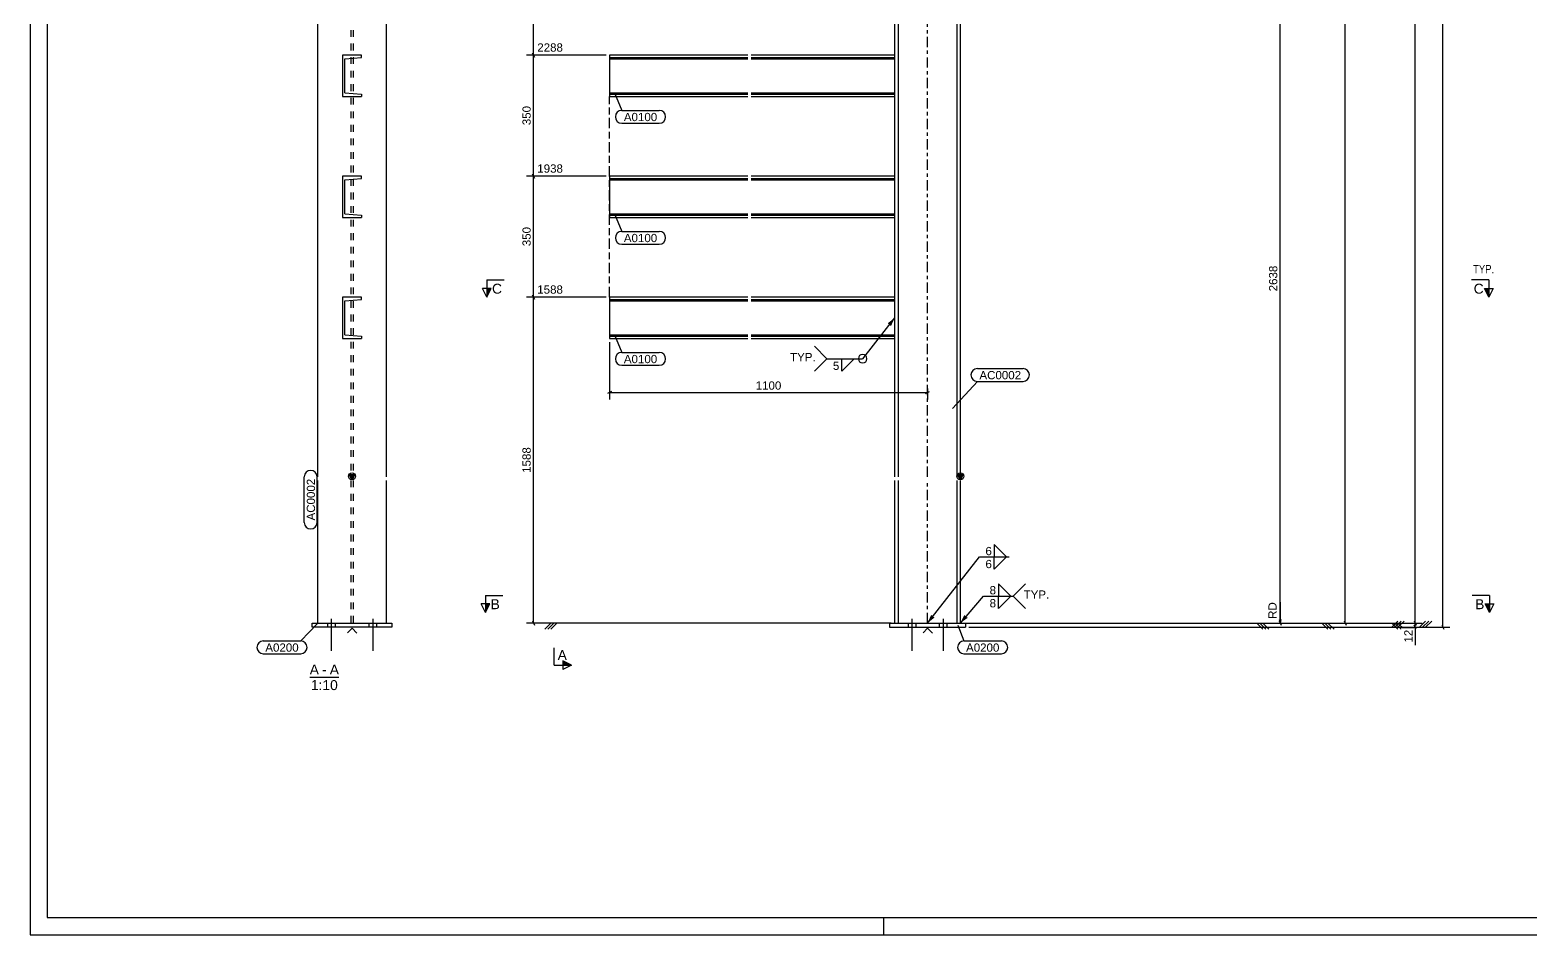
# Model space of a CAD drawing. Header units: millimetres. Extents: x -278 to 563, y -75 to 519.
# Drawn here: x -277.7 to 156.6, y -74.5 to 187.2 of the extents above; entities that cross this region are included whole.
import ezdxf

# ---------------------------------------------------------------- set-up
doc = ezdxf.new("R2010")
doc.units = ezdxf.units.MM
for name, pattern in [('DXK_LINE_DOT2', [3.9198, 1.9599, -1.9599]), ('DXK_LINE_DOT3', [5.9187, 2.979, -0.9799, 0.9799, -0.9799]), ('DXK_LINE_DOT6', [6.9771, 2.979, -1.0191, 1.9599, -1.0191])]:
    doc.linetypes.add(name, pattern=pattern)
doc.styles.add('Arial', font='ARIAL.TTF', dxfattribs={"height": 0.2})
doc.styles.add('Arial Narrow', font='ARIALN.TTF', dxfattribs={"height": 0.2})

# ---------------------------------------------------------------- blocks, each defined once
blk = doc.blocks.new('Unknown-43703786-1768')
at = {"color": 5, "linetype": 'Continuous'}
for p, q in [((-277.65, 519.48), (-277.65, -74.52)), ((-272.65, 514.48), (-272.65, -69.52)), ((-272.65, -69.52), (558.35, -69.52)), ((-277.65, -74.52), (563.35, -74.52))]:
    blk.add_line(p, q, dxfattribs=at)
at = {"color": 7, "linetype": 'Continuous'}
blk.add_line((-30.65, -74.52), (-30.65, -69.52), dxfattribs=at)
blk = doc.blocks.new('Unknown-43703786-11 - 5470')
at = {"color": 6, "linetype": 'Continuous'}
blk.add_line((-196.74, 0.06), (-188.28, 0.06), dxfattribs=at)
at = {"color": 0, "linetype": 'Continuous'}
blk.add_wipeout([(-194.08, 0.81), (-194.08, 3.81), (-196.74, 3.81), (-196.74, 0.81)], dxfattribs=at)
blk.add_wipeout([(-191.84, 0.81), (-191.84, 3.81), (-193.18, 3.81), (-193.18, 0.81)], dxfattribs=at)
blk.add_wipeout([(-188.28, 0.81), (-188.28, 3.81), (-190.94, 3.81), (-190.94, 0.81)], dxfattribs=at)
at = {"color": 6, "linetype": 'Continuous', "style": 'Arial'}
blk.add_text('-', height=2.87, dxfattribs=at).set_placement((-193.18, 0.81))
at = {"color": 0, "linetype": 'Continuous'}
blk.add_wipeout([(-188.62, -3.69), (-188.62, -0.69), (-196.4, -0.69), (-196.4, -3.69)], dxfattribs=at)
at = {"color": 6, "linetype": 'Continuous', "style": 'Arial'}
for s, height, p in [('A', 2.87, (-196.74, 0.81)), ('A', 2.87, (-190.94, 0.81)), ('1:10', 2.865, (-196.4, -3.69))]:
    blk.add_text(s, height=height, dxfattribs=at).set_placement(p)
blk = doc.blocks.new('Part-43703786-5472 - 5470')
at = {"color": 2, "linetype": 'Continuous'}
for p, q in [((-187.25, 109.95), (-187.25, 97.95)), ((-181.75, 109.95), (-187.25, 109.95)), ((-186.55, 108.886), (-181.75, 109.27)), ((-186.55, 99.014), (-186.55, 108.886)), ((-181.75, 109.27), (-181.75, 109.95)), ((-187.25, 97.95), (-181.75, 97.95)), ((-186.55, 99.014), (-181.75, 98.63)), ((-181.75, 98.63), (-181.75, 97.95))]:
    blk.add_line(p, q, dxfattribs=at)
blk = doc.blocks.new('Part-43703786-5473 - 5470')
at = {"color": 2, "linetype": 'Continuous'}
for p, q in [((-187.25, 144.95), (-187.25, 132.95)), ((-181.75, 144.95), (-187.25, 144.95)), ((-186.55, 143.886), (-181.75, 144.27)), ((-186.55, 134.014), (-186.55, 143.886)), ((-181.75, 144.27), (-181.75, 144.95)), ((-187.25, 132.95), (-181.75, 132.95)), ((-186.55, 134.014), (-181.75, 133.63)), ((-181.75, 133.63), (-181.75, 132.95))]:
    blk.add_line(p, q, dxfattribs=at)
blk = doc.blocks.new('Part-43703786-5474 - 5470')
at = {"color": 2, "linetype": 'Continuous'}
for p, q in [((-187.25, 179.95), (-187.25, 167.95)), ((-181.75, 179.95), (-187.25, 179.95)), ((-186.55, 178.886), (-181.75, 179.27)), ((-186.55, 169.014), (-186.55, 178.886)), ((-181.75, 179.27), (-181.75, 179.95)), ((-187.25, 167.95), (-181.75, 167.95)), ((-186.55, 169.014), (-181.75, 168.63)), ((-181.75, 168.63), (-181.75, 167.95))]:
    blk.add_line(p, q, dxfattribs=at)
blk = doc.blocks.new('Part-43703786-5485 - 5470')
at = {"color": 2, "linetype": 'Continuous'}
for p, q in [((-196, 15.7), (-173, 15.7)), ((-196, 14.5), (-196, 15.7)), ((-173, 14.5), (-196, 14.5)), ((-184.5, 14.2), (-185.8, 12.9)), ((-184.5, 14.2), (-183.1, 12.8)), ((-173, 15.7), (-173, 14.5))]:
    blk.add_line(p, q, dxfattribs=at)
blk = doc.blocks.new('Part-43703786-5486 - 5470')
at = {"linetype": 'Continuous'}
blk.add_hatch(color=2, dxfattribs=at).paths.add_polyline_path([(-184.5, 57.24), (-185.3, 58.64), (-183.7, 58.64)])
at = {"color": 2, "linetype": 'Continuous'}
for p, q in [((-174.5, 442.45), (-194.5, 442.45)), ((-194.5, 442.45), (-194.5, 395.95)), ((-183.87, 438.45), (-182.47, 439.85)), ((-174.5, 395.95), (-174.5, 442.45)), ((-183.87, 438.45), (-182.57, 437.15)), ((-194.5, 394.95), (-194.5, 57.95)), ((-174.5, 57.95), (-174.5, 394.95)), ((-194.5, 56.95), (-194.5, 15.7)), ((-184.5, 57.24), (-185.3, 58.64)), ((-185.3, 58.64), (-183.7, 58.64)), ((-183.7, 58.64), (-184.5, 57.24)), ((-174.5, 15.7), (-174.5, 56.95))]:
    blk.add_line(p, q, dxfattribs=at)
at = {"color": 7, "linetype": 'DXK_LINE_DOT2'}
for p, q in [((-184.82, 442.45), (-184.82, 395.95)), ((-184.17, 442.45), (-184.17, 395.95)), ((-184.82, 394.95), (-184.82, 57.95)), ((-184.17, 394.95), (-184.17, 57.95)), ((-184.82, 56.95), (-184.82, 15.7)), ((-184.17, 56.95), (-184.17, 15.7)), ((-194.5, 15.7), (-174.5, 15.7))]:
    blk.add_line(p, q, dxfattribs=at)
at = {"color": 2, "linetype": 'Continuous'}
blk.add_circle((-184.5, 58.14), 1, dxfattribs=at)
blk = doc.blocks.new('Bolt-43703786-5487 - 5470')
at = {"color": 3, "linetype": 'Continuous'}
for p, q in [((-191.6, 15.7), (-191.6, 14.5)), ((-191.6, 15.7), (-191.6, 14.5)), ((-190.5, 16.95), (-190.5, 7.7)), ((-190.5, 16.95), (-190.5, 7.7)), ((-189.4, 15.7), (-189.4, 14.5)), ((-189.4, 15.7), (-189.4, 14.5)), ((-179.6, 15.7), (-179.6, 14.5)), ((-179.6, 15.7), (-179.6, 14.5)), ((-178.5, 16.95), (-178.5, 7.7)), ((-178.5, 16.95), (-178.5, 7.7)), ((-177.4, 15.7), (-177.4, 14.5)), ((-177.4, 15.7), (-177.4, 14.5))]:
    blk.add_line(p, q, dxfattribs=at)
blk = doc.blocks.new('Surfacing-43703786-5489 - 5470')
at = {"color": 7, "linetype": 'Continuous'}
for p, q in [((-193, 14.5), (-193, 14.45)), ((-188, 14.45), (-193, 14.45)), ((-188, 14.5), (-188, 14.45))]:
    blk.add_line(p, q, dxfattribs=at)
at = {"color": 246, "linetype": 'DXK_LINE_DOT2'}
blk.add_line((-188, 14.5), (-193, 14.5), dxfattribs=at)
blk = doc.blocks.new('Surfacing-43703786-5490 - 5470')
at = {"color": 7, "linetype": 'Continuous'}
for p, q in [((-181, 14.5), (-181, 14.45)), ((-176, 14.45), (-181, 14.45)), ((-176, 14.5), (-176, 14.45))]:
    blk.add_line(p, q, dxfattribs=at)
at = {"color": 246, "linetype": 'DXK_LINE_DOT2'}
blk.add_line((-176, 14.5), (-181, 14.5), dxfattribs=at)
blk = doc.blocks.new('Surfacing-43703786-5491 - 5470')
at = {"color": 7, "linetype": 'Continuous'}
for p, q in [((-193, 14.5), (-193, 14.45)), ((-188, 14.45), (-193, 14.45)), ((-188, 14.5), (-188, 14.45))]:
    blk.add_line(p, q, dxfattribs=at)
at = {"color": 246, "linetype": 'DXK_LINE_DOT2'}
blk.add_line((-188, 14.5), (-193, 14.5), dxfattribs=at)
blk = doc.blocks.new('Surfacing-43703786-5492 - 5470')
at = {"color": 7, "linetype": 'Continuous'}
for p, q in [((-181, 14.5), (-181, 14.45)), ((-176, 14.45), (-181, 14.45)), ((-176, 14.5), (-176, 14.45))]:
    blk.add_line(p, q, dxfattribs=at)
at = {"color": 246, "linetype": 'DXK_LINE_DOT2'}
blk.add_line((-176, 14.5), (-181, 14.5), dxfattribs=at)
blk = doc.blocks.new('Part-43703786-4998 - 4962')
at = {"color": 2, "linetype": 'Continuous'}
for p, q in [((-110, 109.95), (-110, 97.95)), ((-70, 109.95), (-110, 109.95)), ((-110, 109.27), (-70, 109.27)), ((-110, 108.886), (-70, 108.886)), ((-27.5, 109.95), (-69, 109.95)), ((-69, 109.27), (-27.5, 109.27)), ((-69, 108.886), (-27.5, 108.886)), ((-110, 99.014), (-70, 99.014)), ((-110, 98.63), (-70, 98.63)), ((-110, 97.95), (-70, 97.95)), ((-69, 99.014), (-27.5, 99.014)), ((-69, 98.63), (-27.5, 98.63)), ((-69, 97.95), (-27.5, 97.95))]:
    blk.add_line(p, q, dxfattribs=at)
at = {"color": 7, "linetype": 'DXK_LINE_DOT2'}
blk.add_line((-27.5, 109.95), (-27.5, 97.95), dxfattribs=at)
blk = doc.blocks.new('Part-43703786-4999 - 4962')
at = {"color": 2, "linetype": 'Continuous'}
for p, q in [((-110, 144.95), (-110, 132.95)), ((-70, 144.95), (-110, 144.95)), ((-110, 144.27), (-70, 144.27)), ((-110, 143.886), (-70, 143.886)), ((-27.5, 144.95), (-69, 144.95)), ((-69, 144.27), (-27.5, 144.27)), ((-69, 143.886), (-27.5, 143.886)), ((-110, 134.014), (-70, 134.014)), ((-110, 133.63), (-70, 133.63)), ((-110, 132.95), (-70, 132.95)), ((-69, 134.014), (-27.5, 134.014)), ((-69, 133.63), (-27.5, 133.63)), ((-69, 132.95), (-27.5, 132.95))]:
    blk.add_line(p, q, dxfattribs=at)
at = {"color": 7, "linetype": 'DXK_LINE_DOT2'}
blk.add_line((-27.5, 144.95), (-27.5, 132.95), dxfattribs=at)
blk = doc.blocks.new('Part-43703786-5000 - 4962')
at = {"color": 2, "linetype": 'Continuous'}
for p, q in [((-110, 179.95), (-110, 167.95)), ((-70, 179.95), (-110, 179.95)), ((-110, 179.27), (-70, 179.27)), ((-110, 178.886), (-70, 178.886)), ((-27.5, 179.95), (-69, 179.95)), ((-69, 179.27), (-27.5, 179.27)), ((-69, 178.886), (-27.5, 178.886)), ((-110, 169.014), (-70, 169.014)), ((-110, 168.63), (-70, 168.63)), ((-110, 167.95), (-70, 167.95)), ((-69, 169.014), (-27.5, 169.014)), ((-69, 168.63), (-27.5, 168.63)), ((-69, 167.95), (-27.5, 167.95))]:
    blk.add_line(p, q, dxfattribs=at)
at = {"color": 7, "linetype": 'DXK_LINE_DOT2'}
blk.add_line((-27.5, 179.95), (-27.5, 167.95), dxfattribs=at)
blk = doc.blocks.new('Part-43703786-5011 - 4962')
at = {"color": 2, "linetype": 'Continuous'}
for p, q in [((-29, 15.7), (-7, 15.7)), ((-29, 15.7), (-29, 14.5)), ((-29, 14.5), (-7, 14.5)), ((-18, 14.2), (-19.3, 12.9)), ((-18, 14.2), (-16.6, 12.8)), ((-7, 15.7), (-7, 14.5))]:
    blk.add_line(p, q, dxfattribs=at)
blk = doc.blocks.new('Part-43703786-5012 - 4962')
at = {"linetype": 'Continuous'}
blk.add_hatch(color=2, dxfattribs=at).paths.add_polyline_path([(-8.5, 57.24), (-9.3, 58.64), (-7.7, 58.64)])
at = {"color": 2, "linetype": 'Continuous'}
for p, q in [((-27.5, 442.45), (-27.5, 395.95)), ((-8.5, 442.45), (-27.5, 442.45)), ((-26.5, 442.45), (-26.5, 395.95)), ((-9.5, 442.45), (-9.5, 395.95)), ((-8.5, 395.95), (-8.5, 442.45)), ((-27.5, 394.95), (-27.5, 57.95)), ((-26.5, 394.95), (-26.5, 57.95)), ((-9.5, 394.95), (-9.5, 57.95)), ((-8.5, 57.95), (-8.5, 394.95)), ((-27.5, 56.95), (-27.5, 15.7)), ((-26.5, 56.95), (-26.5, 15.7)), ((-9.5, 56.95), (-9.5, 15.7)), ((-8.5, 57.24), (-9.3, 58.64)), ((-9.3, 58.64), (-7.7, 58.64)), ((-7.7, 58.64), (-8.5, 57.24)), ((-8.5, 15.7), (-8.5, 56.95))]:
    blk.add_line(p, q, dxfattribs=at)
at = {"color": 7, "linetype": 'DXK_LINE_DOT3'}
for p, q in [((-18, 395.95), (-18, 442.45)), ((-18, 57.95), (-18, 394.95)), ((-18, 15.7), (-18, 56.95))]:
    blk.add_line(p, q, dxfattribs=at)
at = {"color": 7, "linetype": 'DXK_LINE_DOT2'}
blk.add_line((-27.5, 15.7), (-8.5, 15.7), dxfattribs=at)
at = {"color": 2, "linetype": 'Continuous'}
blk.add_circle((-8.5, 58.14), 1, dxfattribs=at)
blk = doc.blocks.new('Bolt-43703786-5013 - 4962')
at = {"color": 3, "linetype": 'Continuous'}
for p, q in [((-23.6, 15.7), (-23.6, 14.5)), ((-23.6, 15.7), (-23.6, 14.5)), ((-22.5, 16.95), (-22.5, 7.7)), ((-22.5, 16.95), (-22.5, 7.7)), ((-21.4, 15.7), (-21.4, 14.5)), ((-21.4, 15.7), (-21.4, 14.5)), ((-14.6, 15.7), (-14.6, 14.5)), ((-14.6, 15.7), (-14.6, 14.5)), ((-13.5, 16.95), (-13.5, 7.7)), ((-13.5, 16.95), (-13.5, 7.7)), ((-12.4, 15.7), (-12.4, 14.5)), ((-12.4, 15.7), (-12.4, 14.5))]:
    blk.add_line(p, q, dxfattribs=at)
blk = doc.blocks.new('Surfacing-43703786-5015 - 4962')
at = {"color": 7, "linetype": 'Continuous'}
for p, q in [((-25, 14.5), (-25, 14.45)), ((-25, 14.45), (-20, 14.45)), ((-20, 14.5), (-20, 14.45))]:
    blk.add_line(p, q, dxfattribs=at)
at = {"color": 246, "linetype": 'DXK_LINE_DOT2'}
blk.add_line((-25, 14.5), (-20, 14.5), dxfattribs=at)
blk = doc.blocks.new('Surfacing-43703786-5016 - 4962')
at = {"color": 7, "linetype": 'Continuous'}
for p, q in [((-25, 14.5), (-25, 14.45)), ((-25, 14.45), (-20, 14.45)), ((-20, 14.5), (-20, 14.45))]:
    blk.add_line(p, q, dxfattribs=at)
at = {"color": 246, "linetype": 'DXK_LINE_DOT2'}
blk.add_line((-25, 14.5), (-20, 14.5), dxfattribs=at)
blk = doc.blocks.new('Surfacing-43703786-5017 - 4962')
at = {"color": 7, "linetype": 'Continuous'}
for p, q in [((-16, 14.5), (-16, 14.45)), ((-16, 14.45), (-11, 14.45)), ((-11, 14.5), (-11, 14.45))]:
    blk.add_line(p, q, dxfattribs=at)
at = {"color": 246, "linetype": 'DXK_LINE_DOT2'}
blk.add_line((-16, 14.5), (-11, 14.5), dxfattribs=at)
blk = doc.blocks.new('Surfacing-43703786-5018 - 4962')
at = {"color": 7, "linetype": 'Continuous'}
for p, q in [((-16, 14.5), (-16, 14.45)), ((-16, 14.45), (-11, 14.45)), ((-11, 14.5), (-11, 14.45))]:
    blk.add_line(p, q, dxfattribs=at)
at = {"color": 246, "linetype": 'DXK_LINE_DOT2'}
blk.add_line((-16, 14.5), (-11, 14.5), dxfattribs=at)
blk = doc.blocks.new('Line-43703786-7379 - 4962')
at = {"color": 1, "linetype": 'DXK_LINE_DOT6'}
blk.add_line((-110, 109.95), (-110, 167.95), dxfattribs=at)
blk = doc.blocks.new('StraightDimension-43703786-5694 - 4962')
at = {"color": 7, "linetype": 'Continuous'}
for p, q in [((73, 214.95), (86, 214.95)), ((84.3, 214.35), (83.7, 215.55))]:
    blk.add_line(p, q, dxfattribs=at)
at = {"color": 0, "linetype": 'Continuous'}
blk.add_wipeout([(83.5, 22.22), (80, 22.22), (80, 16.4), (83.5, 16.4)], dxfattribs=at)
at = {"color": 7, "linetype": 'Continuous'}
for p, q in [((84, 15.7), (84, 214.95)), ((84, 21.72), (84, 15.7)), ((-7.5, 15.7), (86, 15.7)), ((-7.5, 15.7), (86, 15.7)), ((77.25, 15.7), (79, 13.95)), ((77.25, 15.7), (80.75, 15.7)), ((77.25, 15.7), (79, 13.95)), ((77.25, 15.7), (80.75, 15.7)), ((78.13, 15.7), (79.88, 13.95)), ((78.13, 15.7), (79.88, 13.95)), ((79, 15.7), (80.75, 13.95)), ((79, 15.7), (80.75, 13.95)), ((83.7, 16.3), (84.3, 15.1)), ((83.75, 16.7), (84, 15.7)), ((84.25, 16.7), (84, 15.7))]:
    blk.add_line(p, q, dxfattribs=at)
at = {"color": 7, "linetype": 'Continuous', "style": 'Arial'}
blk.add_text('RD', height=2.388, rotation=90.0002, dxfattribs=at).set_placement((83, 16.9))
at = {"color": 0, "linetype": 'Continuous'}
blk.add_wipeout([(83.4, 215.45), (83.4, 218.95), (74.99, 218.95), (74.99, 215.45)], dxfattribs=at)
at = {"color": 0}
blk.add_wipeout([(83.7, 119.53), (80.2, 119.53), (80.2, 111.12), (83.7, 111.12)], dxfattribs=at)
at = {"color": 7, "linetype": 'Continuous', "style": 'Arial'}
blk.add_text('2638', height=2.388, dxfattribs=at).set_placement((75.49, 215.95))
at = {"color": 7, "style": 'Arial'}
blk.add_text('2638', height=2.388, rotation=90.0002, dxfattribs=at).set_placement((83.2, 111.62))
blk = doc.blocks.new('StraightDimension-43703786-5701 - 4962')
at = {"color": 7, "linetype": 'Continuous'}
for p, q in [((-121, 214.95), (-134.05, 214.95)), ((-131.7, 214.35), (-132.3, 215.55)), ((-132, 179.95), (-132, 214.95)), ((-111, 179.95), (-134.05, 179.95)), ((-132.3, 180.55), (-131.7, 179.35))]:
    blk.add_line(p, q, dxfattribs=at)
at = {"color": 0, "linetype": 'Continuous'}
blk.add_wipeout([(-122.99, 215.45), (-122.99, 218.95), (-131.4, 218.95), (-131.4, 215.45)], dxfattribs=at)
at = {"color": 0}
blk.add_wipeout([(-132.3, 200.73), (-135.8, 200.73), (-135.8, 194.17), (-132.3, 194.17)], dxfattribs=at)
at = {"color": 7, "linetype": 'Continuous', "style": 'Arial'}
blk.add_text('2638', height=2.388, dxfattribs=at).set_placement((-130.9, 215.95))
at = {"color": 7, "style": 'Arial'}
blk.add_text('350', height=2.388, rotation=90.0002, dxfattribs=at).set_placement((-132.8, 194.67))
blk = doc.blocks.new('StraightDimension-43703786-5702 - 4962')
at = {"color": 7, "linetype": 'Continuous'}
for p, q in [((-111, 179.95), (-134.05, 179.95)), ((-131.7, 179.35), (-132.3, 180.55)), ((-132, 144.95), (-132, 179.95)), ((-111, 144.95), (-134.05, 144.95)), ((-132.3, 145.55), (-131.7, 144.35))]:
    blk.add_line(p, q, dxfattribs=at)
at = {"color": 0, "linetype": 'Continuous'}
blk.add_wipeout([(-122.99, 180.45), (-122.99, 183.95), (-131.4, 183.95), (-131.4, 180.45)], dxfattribs=at)
at = {"color": 0}
blk.add_wipeout([(-132.3, 165.73), (-135.8, 165.73), (-135.8, 159.17), (-132.3, 159.17)], dxfattribs=at)
at = {"color": 7, "linetype": 'Continuous', "style": 'Arial'}
blk.add_text('2288', height=2.388, dxfattribs=at).set_placement((-130.9, 180.95))
at = {"color": 7, "style": 'Arial'}
blk.add_text('350', height=2.388, rotation=90.0002, dxfattribs=at).set_placement((-132.8, 159.67))
blk = doc.blocks.new('StraightDimension-43703786-5703 - 4962')
at = {"color": 7, "linetype": 'Continuous'}
for p, q in [((-111, 144.95), (-134.05, 144.95)), ((-131.7, 144.35), (-132.3, 145.55)), ((-132, 109.95), (-132, 144.95)), ((-111, 109.95), (-134.05, 109.95)), ((-132.3, 110.55), (-131.7, 109.35))]:
    blk.add_line(p, q, dxfattribs=at)
at = {"color": 0, "linetype": 'Continuous'}
blk.add_wipeout([(-122.99, 145.45), (-122.99, 148.95), (-131.4, 148.95), (-131.4, 145.45)], dxfattribs=at)
at = {"color": 0}
blk.add_wipeout([(-132.3, 130.73), (-135.8, 130.73), (-135.8, 124.17), (-132.3, 124.17)], dxfattribs=at)
at = {"color": 7, "linetype": 'Continuous', "style": 'Arial'}
blk.add_text('1938', height=2.388, dxfattribs=at).set_placement((-130.9, 145.95))
at = {"color": 7, "style": 'Arial'}
blk.add_text('350', height=2.388, rotation=90.0002, dxfattribs=at).set_placement((-132.8, 124.67))
blk = doc.blocks.new('StraightDimension-43703786-5704 - 4962')
at = {"color": 7, "linetype": 'Continuous'}
for p, q in [((-111, 109.95), (-134.05, 109.95)), ((-131.7, 109.35), (-132.3, 110.55)), ((-132, 15.7), (-132, 109.95)), ((-28.5, 15.7), (-134.05, 15.7)), ((-132.3, 16.3), (-131.7, 15.1)), ((-127, 15.7), (-128.75, 13.95)), ((-125.25, 15.7), (-128.75, 15.7)), ((-126.12, 15.7), (-127.88, 13.95)), ((-125.25, 15.7), (-127, 13.95))]:
    blk.add_line(p, q, dxfattribs=at)
at = {"color": 0, "linetype": 'Continuous'}
blk.add_wipeout([(-122.99, 110.45), (-122.99, 113.95), (-131.4, 113.95), (-131.4, 110.45)], dxfattribs=at)
at = {"color": 0}
blk.add_wipeout([(-132.3, 67.03), (-135.8, 67.03), (-135.8, 58.62), (-132.3, 58.62)], dxfattribs=at)
at = {"color": 7, "linetype": 'Continuous', "style": 'Arial'}
blk.add_text('1588', height=2.388, dxfattribs=at).set_placement((-130.9, 110.95))
at = {"color": 7, "style": 'Arial'}
blk.add_text('1588', height=2.388, rotation=90.0002, dxfattribs=at).set_placement((-132.8, 59.12))
blk = doc.blocks.new('StraightDimension-43703786-5709 - 4962')
at = {"color": 7, "linetype": 'Continuous'}
for p, q in [((123.42, 441.85), (122.82, 443.05)), ((-7.5, 442.45), (125.12, 442.45)), ((123.12, 15.7), (123.12, 442.45)), ((-7.5, 15.7), (125.12, 15.7)), ((116.37, 15.7), (118.12, 13.95)), ((116.37, 15.7), (119.87, 15.7)), ((117.25, 15.7), (119, 13.95)), ((118.12, 15.7), (119.87, 13.95)), ((122.82, 16.3), (123.42, 15.1))]:
    blk.add_line(p, q, dxfattribs=at)
at = {"color": 0}
blk.add_wipeout([(122.82, 233.28), (119.32, 233.28), (119.32, 224.87), (122.82, 224.87)], dxfattribs=at)
at = {"color": 7, "style": 'Arial'}
blk.add_text('5398', height=2.388, rotation=90.0002, dxfattribs=at).set_placement((122.32, 225.37))
blk = doc.blocks.new('StraightDimension-43703786-5710 - 4962')
at = {"color": 7, "linetype": 'Continuous'}
for p, q in [((-7.5, 15.7), (125.12, 15.7)), ((-6, 14.5), (125.12, 14.5)), ((116.37, 14.5), (118.12, 16.25)), ((116.37, 15.7), (118.12, 13.95)), ((116.37, 15.7), (119.87, 15.7)), ((116.37, 14.5), (119.87, 14.5)), ((117.25, 14.5), (119, 16.25)), ((117.25, 15.7), (119, 13.95)), ((118.12, 14.5), (119.87, 16.25)), ((118.12, 15.7), (119.87, 13.95)), ((122.82, 16.3), (123.42, 15.1)), ((123.42, 13.9), (122.82, 15.1)), ((123.12, 14.5), (123.12, 15.7))]:
    blk.add_line(p, q, dxfattribs=at)
at = {"color": 0}
blk.add_wipeout([(122.82, 14.25), (119.32, 14.25), (119.32, 9.54), (122.82, 9.54)], dxfattribs=at)
at = {"color": 7, "linetype": 'Continuous'}
blk.add_line((123.12, 14.5), (123.12, 9.29), dxfattribs=at)
blk.add_line((123.12, 14.5), (123.12, 9.29), dxfattribs=at)
at = {"color": 7, "style": 'Arial'}
blk.add_text('12', height=2.388, rotation=90.0002, dxfattribs=at).set_placement((122.32, 10.04))
blk = doc.blocks.new('StraightDimension-43703786-5712 - 4962')
at = {"color": 7, "linetype": 'Continuous'}
for p, q in [((131.42, 441.85), (130.82, 443.05)), ((-7.5, 442.45), (133.12, 442.45)), ((131.12, 14.5), (131.12, 442.45)), ((-6, 14.5), (133.12, 14.5)), ((124.37, 14.5), (126.12, 16.25)), ((124.37, 14.5), (127.87, 14.5)), ((125.25, 14.5), (127, 16.25)), ((126.12, 14.5), (127.87, 16.25)), ((130.82, 15.1), (131.42, 13.9))]:
    blk.add_line(p, q, dxfattribs=at)
at = {"color": 0}
blk.add_wipeout([(130.82, 232.68), (127.32, 232.68), (127.32, 224.27), (130.82, 224.27)], dxfattribs=at)
at = {"color": 7, "style": 'Arial'}
blk.add_text('5410', height=2.388, rotation=90.0002, dxfattribs=at).set_placement((130.32, 224.77))
blk = doc.blocks.new('StraightDimension-43703786-7368 - 4962')
at = {"color": 7, "linetype": 'Continuous'}
for p, q in [((-110, 96.95), (-110, 80.39)), ((-109.4, 82.69), (-110.6, 82.09)), ((-18.6, 82.09), (-17.4, 82.69)), ((-18, 83.49), (-18, 80.39)), ((-110, 82.39), (-18, 82.39))]:
    blk.add_line(p, q, dxfattribs=at)
at = {"color": 0}
blk.add_wipeout([(-59.79, 82.69), (-59.79, 86.19), (-68.21, 86.19), (-68.21, 82.69)], dxfattribs=at)
at = {"color": 7, "style": 'Arial'}
blk.add_text('1100', height=2.388, dxfattribs=at).set_placement((-67.71, 83.19))
blk = doc.blocks.new('StraightDimension-43703786-8477 - 4962')
at = {"color": 7, "linetype": 'Continuous'}
for p, q in [((103.16, 437.85), (102.56, 439.05)), ((-13.5, 438.45), (104.86, 438.45)), ((102.86, 15.7), (102.86, 438.45)), ((-6, 15.7), (104.86, 15.7)), ((96.11, 15.7), (97.86, 13.95)), ((96.11, 15.7), (99.61, 15.7)), ((96.98, 15.7), (98.73, 13.95)), ((97.86, 15.7), (99.61, 13.95)), ((102.56, 16.3), (103.16, 15.1))]:
    blk.add_line(p, q, dxfattribs=at)
at = {"color": 0, "linetype": 'Continuous'}
blk.add_wipeout([(99.01, 438.95), (99.01, 442.45), (90.6, 442.45), (90.6, 438.95)], dxfattribs=at)
at = {"color": 0}
blk.add_wipeout([(102.56, 231.28), (99.06, 231.28), (99.06, 222.87), (102.56, 222.87)], dxfattribs=at)
at = {"color": 7, "linetype": 'Continuous', "style": 'Arial'}
blk.add_text('5358', height=2.388, dxfattribs=at).set_placement((91.1, 439.45))
at = {"color": 7, "style": 'Arial'}
blk.add_text('5358', height=2.388, rotation=90.0002, dxfattribs=at).set_placement((102.06, 223.37))
blk = doc.blocks.new('Mark-43703786-7534 - 5470')
at = {"color": 0}
blk.add_wipeout([(-195.2, 57.4), (-197.7, 57.4), (-197.7, 45.36), (-195.2, 45.36)], dxfattribs=at)
blk.add_wipeout([(-195.2, 57.4), (-197.7, 57.4), (-197.7, 45.36), (-195.2, 45.36)], dxfattribs=at)
at = {"color": 3, "linetype": 'Continuous'}
for p, q in [((-198.3, 44.76), (-198.3, 58)), ((-194.6, 44.76), (-194.6, 58))]:
    blk.add_line(p, q, dxfattribs=at)
for centre, start, end in [((-196.45, 58), 0, 180), ((-196.45, 44.76), 180, 0)]:
    blk.add_arc(centre, 1.85, start, end, dxfattribs=at)
at = {"color": 3, "style": 'Arial'}
blk.add_text('AC0002', height=2.388, rotation=90.0002, dxfattribs=at).set_placement((-195.2, 45.36))
blk = doc.blocks.new('Mark-43703786-7537 - 5470')
at = {"color": 0}
blk.add_wipeout([(-199.94, 7.41), (-199.94, 9.91), (-209.58, 9.91), (-209.58, 7.41)], dxfattribs=at)
blk.add_wipeout([(-199.94, 7.41), (-199.94, 9.91), (-209.58, 9.91), (-209.58, 7.41)], dxfattribs=at)
at = {"color": 3, "linetype": 'Continuous'}
for p, q in [((-194.45, 15.58), (-199.34, 10.51)), ((-210.18, 10.51), (-199.34, 10.51)), ((-210.18, 6.81), (-199.34, 6.81))]:
    blk.add_line(p, q, dxfattribs=at)
for centre, start, end in [((-210.18, 8.66), 90, 270), ((-199.34, 8.66), 270, 90)]:
    blk.add_arc(centre, 1.85, start, end, dxfattribs=at)
at = {"color": 3, "style": 'Arial'}
blk.add_text('A0200', height=2.388, dxfattribs=at).set_placement((-209.58, 7.41))
blk = doc.blocks.new('WeldMark-43703786-8298 - 4962')
at = {"linetype": 'Continuous'}
blk.add_hatch(color=3, dxfattribs=at).paths.add_polyline_path([(-15.96, 17.28), (-18, 15.7), (-16.95, 18.05)])
at = {"color": 0}
blk.add_wipeout([(0.82, 35.11), (0.82, 38.01), (-1.44, 38.01), (-1.44, 35.11)], dxfattribs=at)
at = {"color": 3, "linetype": 'Continuous'}
for p, q in [((4.9, 34.81), (1.33, 38.38)), ((1.33, 38.38), (1.33, 34.81)), ((1.33, 34.81), (4.9, 34.81))]:
    blk.add_line(p, q, dxfattribs=at)
at = {"color": 0, "linetype": 'Continuous'}
blk.add_wipeout([(0.82, 31.36), (0.82, 34.26), (-1.44, 34.26), (-1.44, 31.36)], dxfattribs=at)
at = {"color": 3, "linetype": 'Continuous'}
for p, q in [((-18, 15.7), (-2.99, 34.81)), ((-2.99, 34.81), (5.62, 34.81)), ((1.33, 34.81), (4.9, 34.81)), ((4.9, 34.81), (1.33, 31.24)), ((1.33, 31.24), (1.33, 34.81))]:
    blk.add_line(p, q, dxfattribs=at)
at = {"color": 3, "style": 'Arial'}
blk.add_text('6', height=2.39, dxfattribs=at).set_placement((-1.24, 35.31))
at = {"color": 3, "linetype": 'Continuous', "style": 'Arial'}
blk.add_text('6', height=2.39, dxfattribs=at).set_placement((-1.24, 31.56))
blk = doc.blocks.new('Text-43703786-7499 - 4962')
at = {"color": 0, "linetype": 'Continuous'}
blk.add_wipeout([(145.94, 116.87), (145.94, 119.37), (139.85, 119.37), (139.85, 116.87)], dxfattribs=at)
at = {"color": 7, "linetype": 'Continuous', "style": 'Arial Narrow'}
blk.add_text('TYP.', height=2.386, dxfattribs=at).set_placement((139.85, 116.87))
blk = doc.blocks.new('Mark-43703786-5039 - 4962')
at = {"color": 0}
blk.add_wipeout([(-96.21, 90.85), (-96.21, 93.35), (-105.85, 93.35), (-105.85, 90.85)], dxfattribs=at)
blk.add_wipeout([(-96.21, 90.85), (-96.21, 93.35), (-105.85, 93.35), (-105.85, 90.85)], dxfattribs=at)
at = {"color": 3, "linetype": 'Continuous'}
for p, q in [((-108.55, 99.06), (-106.45, 93.95)), ((-106.45, 93.95), (-95.61, 93.95)), ((-106.45, 90.25), (-95.61, 90.25))]:
    blk.add_line(p, q, dxfattribs=at)
for centre, start, end in [((-106.45, 92.1), 90, 270), ((-95.61, 92.1), 270, 90)]:
    blk.add_arc(centre, 1.85, start, end, dxfattribs=at)
at = {"color": 3, "style": 'Arial'}
blk.add_text('A0100', height=2.388, dxfattribs=at).set_placement((-105.85, 90.85))
blk = doc.blocks.new('Mark-43703786-5040 - 4962')
at = {"color": 0}
blk.add_wipeout([(-96.21, 125.85), (-96.21, 128.35), (-105.85, 128.35), (-105.85, 125.85)], dxfattribs=at)
blk.add_wipeout([(-96.21, 125.85), (-96.21, 128.35), (-105.85, 128.35), (-105.85, 125.85)], dxfattribs=at)
at = {"color": 3, "linetype": 'Continuous'}
for p, q in [((-108.55, 134.06), (-106.45, 128.95)), ((-106.45, 128.95), (-95.61, 128.95)), ((-106.45, 125.25), (-95.61, 125.25))]:
    blk.add_line(p, q, dxfattribs=at)
for centre, start, end in [((-106.45, 127.1), 90, 270), ((-95.61, 127.1), 270, 90)]:
    blk.add_arc(centre, 1.85, start, end, dxfattribs=at)
at = {"color": 3, "style": 'Arial'}
blk.add_text('A0100', height=2.388, dxfattribs=at).set_placement((-105.85, 125.85))
blk = doc.blocks.new('Mark-43703786-5041 - 4962')
at = {"color": 0}
blk.add_wipeout([(-96.21, 160.85), (-96.21, 163.35), (-105.85, 163.35), (-105.85, 160.85)], dxfattribs=at)
blk.add_wipeout([(-96.21, 160.85), (-96.21, 163.35), (-105.85, 163.35), (-105.85, 160.85)], dxfattribs=at)
at = {"color": 3, "linetype": 'Continuous'}
for p, q in [((-108.55, 169.06), (-106.45, 163.95)), ((-106.45, 163.95), (-95.61, 163.95)), ((-106.45, 160.25), (-95.61, 160.25))]:
    blk.add_line(p, q, dxfattribs=at)
for centre, start, end in [((-106.45, 162.1), 90, 270), ((-95.61, 162.1), 270, 90)]:
    blk.add_arc(centre, 1.85, start, end, dxfattribs=at)
at = {"color": 3, "style": 'Arial'}
blk.add_text('A0100', height=2.388, dxfattribs=at).set_placement((-105.85, 160.85))
blk = doc.blocks.new('SectionMark-43703786-5661 - 4962')
at = {"color": 0, "linetype": 'Continuous'}
for points in [[(-141.75, 19.7), (-141.75, 22.7), (-144.41, 22.7), (-144.41, 19.7)], [(143.1, 19.7), (143.1, 22.7), (140.43, 22.7), (140.43, 19.7)]]:
    blk.add_wipeout(points, dxfattribs=at)
at = {"linetype": 'Continuous'}
for points in [[(-145.91, 21.2), (-144.66, 21.2), (-145.91, 18.7)], [(143.35, 21.2), (144.6, 21.2), (144.6, 18.7)]]:
    blk.add_hatch(color=6, dxfattribs=at).paths.add_polyline_path(points)
at = {"color": 6, "linetype": 'Continuous'}
for p, q in [((-145.91, 23.7), (-140.91, 23.7)), ((-145.91, 23.7), (-145.91, 18.7)), ((144.6, 23.7), (139.6, 23.7)), ((144.6, 23.7), (144.6, 18.7)), ((-145.91, 18.7), (-147.16, 21.2)), ((-144.66, 21.2), (-147.16, 21.2)), ((-145.91, 18.7), (-144.66, 21.2)), ((143.35, 21.2), (145.85, 21.2)), ((144.6, 18.7), (143.35, 21.2)), ((145.85, 21.2), (144.6, 18.7))]:
    blk.add_line(p, q, dxfattribs=at)
at = {"color": 6, "linetype": 'Continuous', "style": 'Arial'}
for p in [(-144.41, 19.7), (140.43, 19.7)]:
    blk.add_text('B', height=2.87, dxfattribs=at).set_placement(p)
blk = doc.blocks.new('Mark-43703786-5052 - 4962')
at = {"color": 0}
blk.add_wipeout([(2.79, 7.4), (2.79, 9.9), (-6.85, 9.9), (-6.85, 7.4)], dxfattribs=at)
blk.add_wipeout([(2.79, 7.4), (2.79, 9.9), (-6.85, 9.9), (-6.85, 7.4)], dxfattribs=at)
at = {"color": 3, "linetype": 'Continuous'}
for p, q in [((-9.25, 15.1), (-7.45, 10.5)), ((-7.45, 10.5), (3.39, 10.5)), ((-7.45, 6.8), (3.39, 6.8))]:
    blk.add_line(p, q, dxfattribs=at)
for centre, start, end in [((-7.45, 8.65), 90, 270), ((3.39, 8.65), 270, 90)]:
    blk.add_arc(centre, 1.85, start, end, dxfattribs=at)
at = {"color": 3, "style": 'Arial'}
blk.add_text('A0200', height=2.388, dxfattribs=at).set_placement((-6.85, 7.4))
blk = doc.blocks.new('Mark-43703786-5053 - 4962')
at = {"color": 0}
blk.add_wipeout([(9.06, 86.19), (9.06, 88.69), (-2.98, 88.69), (-2.98, 86.19)], dxfattribs=at)
blk.add_wipeout([(9.06, 86.19), (9.06, 88.69), (-2.98, 88.69), (-2.98, 86.19)], dxfattribs=at)
at = {"color": 3, "linetype": 'Continuous'}
for p, q in [((-3.58, 89.29), (9.66, 89.29)), ((-10.81, 77.75), (-3.58, 85.59)), ((-3.58, 85.59), (9.66, 85.59))]:
    blk.add_line(p, q, dxfattribs=at)
for centre, start, end in [((-3.58, 87.44), 90, 270), ((9.66, 87.44), 270, 90)]:
    blk.add_arc(centre, 1.85, start, end, dxfattribs=at)
at = {"color": 3, "style": 'Arial'}
blk.add_text('AC0002', height=2.388, dxfattribs=at).set_placement((-2.98, 86.19))
blk = doc.blocks.new('SectionMark-43703786-5512 - 4962')
at = {"color": 0, "linetype": 'Continuous'}
for points in [[(-122.33, 448.95), (-122.33, 451.95), (-125, 451.95), (-125, 448.95)], [(-122.33, 5), (-122.33, 8), (-125, 8), (-125, 5)]]:
    blk.add_wipeout(points, dxfattribs=at)
at = {"linetype": 'Continuous'}
for points in [[(-123.5, 452.2), (-123.5, 453.45), (-121, 453.45)], [(-123.5, 3.5), (-123.5, 4.75), (-121, 3.5)]]:
    blk.add_hatch(color=6, dxfattribs=at).paths.add_polyline_path(points)
at = {"color": 6, "linetype": 'Continuous'}
for p, q in [((-126, 453.45), (-126, 448.45)), ((-126, 453.45), (-121, 453.45)), ((-123.5, 452.2), (-123.5, 454.7)), ((-123.5, 454.7), (-121, 453.45)), ((-121, 453.45), (-123.5, 452.2)), ((-126, 3.5), (-126, 8.5)), ((-121, 3.5), (-123.5, 4.75)), ((-123.5, 4.75), (-123.5, 2.25)), ((-126, 3.5), (-121, 3.5)), ((-121, 3.5), (-123.5, 2.25))]:
    blk.add_line(p, q, dxfattribs=at)
at = {"color": 6, "linetype": 'Continuous', "style": 'Arial'}
for p in [(-125, 448.95), (-125, 5)]:
    blk.add_text('A', height=2.87, dxfattribs=at).set_placement(p)
blk = doc.blocks.new('SectionMark-43703786-7487 - 4962')
at = {"color": 0, "linetype": 'Continuous'}
for points in [[(-141.11, 110.95), (-141.11, 113.95), (-143.99, 113.95), (-143.99, 110.95)], [(142.91, 110.95), (142.91, 113.95), (140.02, 113.95), (140.02, 110.95)]]:
    blk.add_wipeout(points, dxfattribs=at)
at = {"linetype": 'Continuous'}
for points in [[(-145.49, 112.45), (-144.24, 112.45), (-145.49, 109.95)], [(143.16, 112.45), (144.41, 112.45), (144.41, 109.95)]]:
    blk.add_hatch(color=6, dxfattribs=at).paths.add_polyline_path(points)
at = {"color": 6, "linetype": 'Continuous'}
for p, q in [((-145.49, 114.95), (-140.49, 114.95)), ((-145.49, 114.95), (-145.49, 109.95)), ((144.41, 114.95), (139.41, 114.95)), ((144.41, 114.95), (144.41, 109.95)), ((-145.49, 109.95), (-146.74, 112.45)), ((-144.24, 112.45), (-146.74, 112.45)), ((-145.49, 109.95), (-144.24, 112.45)), ((143.16, 112.45), (145.66, 112.45)), ((144.41, 109.95), (143.16, 112.45)), ((145.66, 112.45), (144.41, 109.95))]:
    blk.add_line(p, q, dxfattribs=at)
at = {"color": 6, "linetype": 'Continuous', "style": 'Arial'}
for p in [(-143.99, 110.95), (140.02, 110.95)]:
    blk.add_text('C', height=2.87, dxfattribs=at).set_placement(p)
blk = doc.blocks.new('WeldMark-43703786-8308 - 4962')
at = {"linetype": 'Continuous'}
blk.add_hatch(color=3, dxfattribs=at).paths.add_polyline_path([(-6.39, 17.18), (-8.5, 15.7), (-7.34, 18)])
at = {"color": 3, "linetype": 'Continuous'}
for q in [(10.4, 27.05), (10.4, 19.91)]:
    blk.add_line((6.82, 23.48), q, dxfattribs=at)
at = {"color": 0}
blk.add_wipeout([(2.02, 23.78), (2.02, 26.68), (-0.23, 26.68), (-0.23, 23.78)], dxfattribs=at)
at = {"color": 3, "linetype": 'Continuous'}
for p, q in [((6.11, 23.48), (2.54, 27.05)), ((2.54, 27.05), (2.54, 23.48)), ((2.54, 23.48), (6.11, 23.48))]:
    blk.add_line(p, q, dxfattribs=at)
at = {"color": 0, "linetype": 'Continuous'}
blk.add_wipeout([(17.23, 22.73), (17.23, 25.23), (9.82, 25.23), (9.82, 22.73)], dxfattribs=at)
at = {"color": 3, "linetype": 'Continuous', "style": 'Arial'}
blk.add_text('TYP.', height=2.388, dxfattribs=at).set_placement((9.82, 22.73))
at = {"color": 0, "linetype": 'Continuous'}
blk.add_wipeout([(2.02, 20.03), (2.02, 22.93), (-0.23, 22.93), (-0.23, 20.03)], dxfattribs=at)
at = {"color": 3, "linetype": 'Continuous'}
for p, q in [((-8.5, 15.7), (-1.78, 23.48)), ((-1.78, 23.48), (6.82, 23.48)), ((2.54, 23.48), (6.11, 23.48)), ((6.11, 23.48), (2.54, 19.91)), ((2.54, 19.91), (2.54, 23.48))]:
    blk.add_line(p, q, dxfattribs=at)
at = {"color": 3, "style": 'Arial'}
blk.add_text('8', height=2.39, dxfattribs=at).set_placement((-0.03, 23.98))
at = {"color": 3, "linetype": 'Continuous', "style": 'Arial'}
blk.add_text('8', height=2.39, dxfattribs=at).set_placement((-0.03, 20.23))
blk = doc.blocks.new('WeldMark-43703786-8319 - 4962')
at = {"linetype": 'Continuous'}
blk.add_hatch(color=3, dxfattribs=at).paths.add_polyline_path([(-29.53, 102.37), (-27.5, 103.95), (-28.55, 101.6)])
at = {"color": 3, "linetype": 'Continuous'}
blk.add_line((-27.5, 103.95), (-36.76, 92.15), dxfattribs=at)
for start, end in [(90, 270), (270, 90)]:
    blk.add_arc((-36.76, 92.15), 1.25, start, end, dxfattribs=at)
at = {"color": 0}
blk.add_wipeout([(-43.31, 88.7), (-43.31, 91.6), (-45.56, 91.6), (-45.56, 88.7)], dxfattribs=at)
at = {"color": 3, "linetype": 'Continuous'}
for p, q in [((-47.11, 92.15), (-50.68, 95.72)), ((-47.11, 92.15), (-50.68, 88.57)), ((-47.11, 92.15), (-36.76, 92.15)), ((-42.79, 92.15), (-39.22, 92.15)), ((-39.22, 92.15), (-42.79, 88.57)), ((-42.79, 88.57), (-42.79, 92.15))]:
    blk.add_line(p, q, dxfattribs=at)
at = {"color": 3, "style": 'Arial'}
blk.add_text('5', height=2.39, dxfattribs=at).set_placement((-45.36, 88.9))
at = {"color": 0, "linetype": 'Continuous'}
blk.add_wipeout([(-50.36, 91.4), (-50.36, 93.9), (-57.76, 93.9), (-57.76, 91.4)], dxfattribs=at)
at = {"color": 3, "linetype": 'Continuous', "style": 'Arial'}
blk.add_text('TYP.', height=2.388, dxfattribs=at).set_placement((-57.76, 91.4))

msp = doc.modelspace()

# ---------------------------------------------------------------- block references
for name in ['Unknown-43703786-1768', 'Part-43703786-5486 - 5470', 'Part-43703786-5012 - 4962', 'Part-43703786-5474 - 5470', 'Part-43703786-5000 - 4962', 'Line-43703786-7379 - 4962', 'Part-43703786-5473 - 5470', 'Part-43703786-4999 - 4962', 'Part-43703786-5472 - 5470', 'Part-43703786-4998 - 4962', 'Part-43703786-5485 - 5470', 'Surfacing-43703786-5489 - 5470', 'Surfacing-43703786-5491 - 5470', 'Bolt-43703786-5487 - 5470', 'Surfacing-43703786-5490 - 5470', 'Surfacing-43703786-5492 - 5470', 'Part-43703786-5011 - 4962', 'Surfacing-43703786-5015 - 4962', 'Surfacing-43703786-5016 - 4962', 'Bolt-43703786-5013 - 4962', 'Surfacing-43703786-5017 - 4962', 'Surfacing-43703786-5018 - 4962']:
    msp.add_blockref(name, (0, 0))

# ---------------------------------------------------------------- next in the draw order: block references
for name in ['StraightDimension-43703786-5701 - 4962', 'StraightDimension-43703786-5694 - 4962', 'Mark-43703786-5041 - 4962', 'Mark-43703786-5040 - 4962', 'Text-43703786-7499 - 4962', 'Mark-43703786-7534 - 5470', 'Mark-43703786-7537 - 5470', 'Unknown-43703786-11 - 5470']:
    msp.add_blockref(name, (0, 0))

# ---------------------------------------------------------------- next in the draw order: block references
for name in ['StraightDimension-43703786-5709 - 4962', 'StraightDimension-43703786-5702 - 4962']:
    msp.add_blockref(name, (0, 0))

# ---------------------------------------------------------------- next in the draw order: block references
for name in ['StraightDimension-43703786-5703 - 4962', 'StraightDimension-43703786-5710 - 4962']:
    msp.add_blockref(name, (0, 0))

# ---------------------------------------------------------------- next in the draw order: block references
for name in ['StraightDimension-43703786-5712 - 4962', 'StraightDimension-43703786-5704 - 4962']:
    msp.add_blockref(name, (0, 0))

# ---------------------------------------------------------------- next in the draw order: block references
for name in ['StraightDimension-43703786-8477 - 4962', 'StraightDimension-43703786-7368 - 4962']:
    msp.add_blockref(name, (0, 0))

# ---------------------------------------------------------------- next in the draw order: block references
for name in ['WeldMark-43703786-8319 - 4962', 'Mark-43703786-5039 - 4962', 'Mark-43703786-5053 - 4962', 'WeldMark-43703786-8298 - 4962']:
    msp.add_blockref(name, (0, 0))

# ---------------------------------------------------------------- next in the draw order: block references
for name in ['SectionMark-43703786-5661 - 4962', 'Mark-43703786-5052 - 4962']:
    msp.add_blockref(name, (0, 0))

# ---------------------------------------------------------------- next in the draw order: block references
for name in ['SectionMark-43703786-5512 - 4962', 'WeldMark-43703786-8308 - 4962']:
    msp.add_blockref(name, (0, 0))

# ---------------------------------------------------------------- next in the draw order: block references
msp.add_blockref('SectionMark-43703786-7487 - 4962', (0, 0))

doc.saveas('drawing.dxf')
